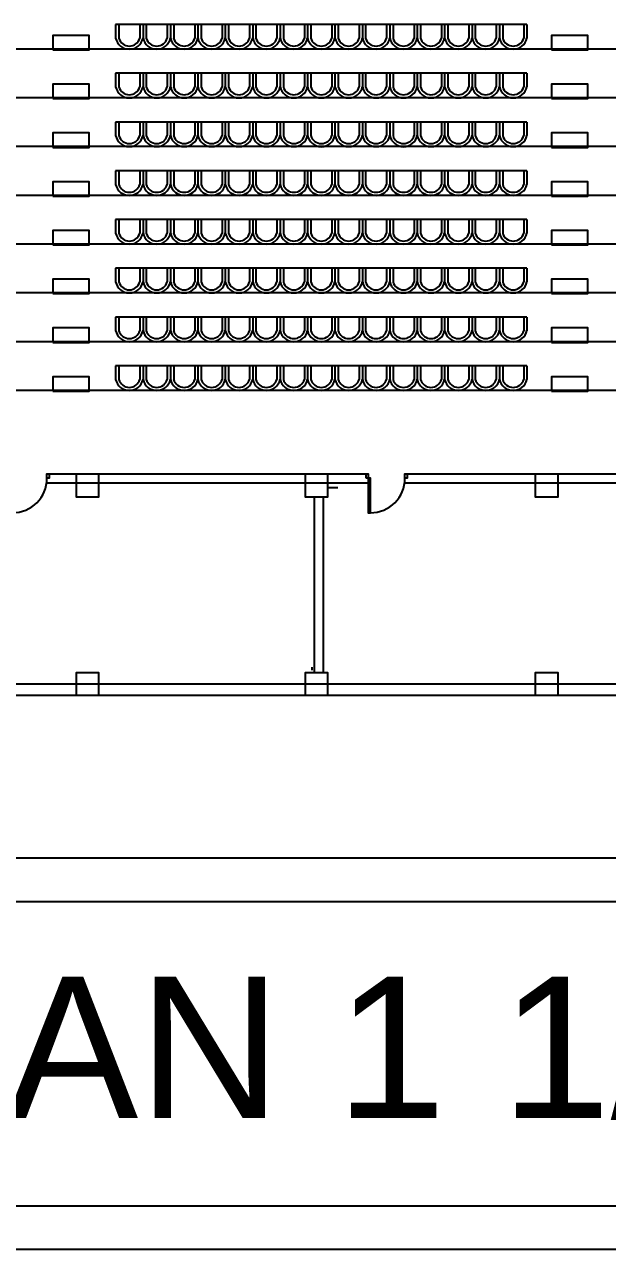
# Model space of a CAD drawing. Header units: millimetres. Extents: x -17017 to 2697, y 1903 to 18260.
# Drawn here: x -16952 to -16949.45, y 18218.04 to 18223.4 of the extents above; entities that cross this region are included whole.
import ezdxf

# ---------------------------------------------------------------- set-up
doc = ezdxf.new("R2010")
doc.units = ezdxf.units.MM
doc.linetypes.add('0', pattern=[0])
for name, color, linetype in [('1', 7, 'Continuous'), ('A-Door', 150, 'Continuous'), ('A-Glaz', 92, 'Continuous'), ('NT', 1, 'Continuous'), ('OP-MOB-MOVIL', 8, 'Continuous')]:
    doc.layers.add(name, color=color, linetype=linetype)
doc.styles.get("Standard").update_dxf_attribs({"font": 'arial.ttf'})

# ---------------------------------------------------------------- blocks, each defined once
blk = doc.blocks.new('A$C087A3AA9')
at = {"layer": 'A-Door'}
for points in [[(853, 95), (853, 853), (805, 853), (805, 95)], [(47, 95), (47, 0), (0, 0), (0, 95)], [(900, 95), (900, 0), (853, 0), (853, 95)]]:
    blk.add_lwpolyline(points, close=True, dxfattribs=at)
at = {"layer": 'A-Glaz'}
blk.add_line((829, 853), (829, 95), dxfattribs=at)
at = {"layer": 'NT'}
blk.add_arc((805, 95), 758, 90, 180, dxfattribs=at)

msp = doc.modelspace()

# ---------------------------------------------------------------- linework, layer by layer
msp.add_lwpolyline([(-16950.7405, 18220.5868), (-16950.7405, 18220.5741)])
at = {"layer": '1'}
for p, q in [((-16951.5997, 18223.4015), (-16951.5997, 18223.3418)), ((-16950.8797, 18223.4015), (-16951.5997, 18223.4015)), ((-16951.5997, 18223.4015), (-16951.5997, 18223.3418)), ((-16951.5857, 18223.4015), (-16951.5857, 18223.3418)), ((-16951.4937, 18223.4015), (-16951.4937, 18223.3418)), ((-16951.4797, 18223.4015), (-16951.4797, 18223.3418)), ((-16951.4657, 18223.4015), (-16951.4657, 18223.3418)), ((-16951.3737, 18223.4015), (-16951.3737, 18223.3418)), ((-16951.3597, 18223.4015), (-16951.3597, 18223.3418)), ((-16951.3597, 18223.4015), (-16951.3597, 18223.3418)), ((-16951.3457, 18223.4015), (-16951.3457, 18223.3418)), ((-16951.2537, 18223.4015), (-16951.2537, 18223.3418)), ((-16951.2397, 18223.4015), (-16951.2397, 18223.3418)), ((-16951.2397, 18223.4015), (-16951.2397, 18223.3418)), ((-16951.2257, 18223.4015), (-16951.2257, 18223.3418)), ((-16951.1337, 18223.4015), (-16951.1337, 18223.3418)), ((-16951.1197, 18223.4015), (-16951.1197, 18223.3418)), ((-16951.1197, 18223.4015), (-16951.1197, 18223.3418)), ((-16951.1057, 18223.4015), (-16951.1057, 18223.3418)), ((-16951.0137, 18223.4015), (-16951.0137, 18223.3418)), ((-16950.9997, 18223.4015), (-16950.9997, 18223.3418)), ((-16950.9997, 18223.4015), (-16950.9997, 18223.3418)), ((-16950.9857, 18223.4015), (-16950.9857, 18223.3418)), ((-16950.8937, 18223.4015), (-16950.8937, 18223.3418)), ((-16950.8797, 18223.4015), (-16950.8797, 18223.3418)), ((-16950.7597, 18223.4015), (-16950.8797, 18223.4015)), ((-16950.8797, 18223.4015), (-16950.8797, 18223.3418)), ((-16950.8657, 18223.4015), (-16950.8657, 18223.3418)), ((-16950.7737, 18223.4015), (-16950.7737, 18223.3418)), ((-16950.7597, 18223.4015), (-16950.7597, 18223.3418)), ((-16950.7597, 18223.4015), (-16950.7597, 18223.3418)), ((-16950.6397, 18223.4014), (-16950.7597, 18223.4014)), ((-16950.7457, 18223.4014), (-16950.7457, 18223.3418)), ((-16950.6537, 18223.4014), (-16950.6537, 18223.3418)), ((-16950.6397, 18223.4015), (-16950.6397, 18223.3418)), ((-16950.3997, 18223.4015), (-16950.6397, 18223.4015)), ((-16950.6397, 18223.4015), (-16950.6397, 18223.3418)), ((-16950.6257, 18223.4015), (-16950.6257, 18223.3418)), ((-16950.5337, 18223.4015), (-16950.5337, 18223.3418)), ((-16950.5197, 18223.4015), (-16950.5197, 18223.3418)), ((-16950.5197, 18223.4015), (-16950.5197, 18223.3418)), ((-16950.5057, 18223.4015), (-16950.5057, 18223.3418)), ((-16950.4137, 18223.4015), (-16950.4137, 18223.3418)), ((-16950.3997, 18223.4015), (-16950.3997, 18223.3418)), ((-16950.3997, 18223.4015), (-16950.3997, 18223.3418)), ((-16950.2797, 18223.4014), (-16950.3997, 18223.4014)), ((-16950.3857, 18223.4014), (-16950.3857, 18223.3418)), ((-16950.2937, 18223.4014), (-16950.2937, 18223.3418)), ((-16950.2797, 18223.4015), (-16950.2797, 18223.3418)), ((-16950.1597, 18223.4015), (-16950.2797, 18223.4015)), ((-16950.2797, 18223.4015), (-16950.2797, 18223.3418)), ((-16950.2657, 18223.4015), (-16950.2657, 18223.3418)), ((-16950.1737, 18223.4015), (-16950.1737, 18223.3418)), ((-16950.1597, 18223.4015), (-16950.1597, 18223.3418)), ((-16950.0397, 18223.4015), (-16950.1597, 18223.4015)), ((-16950.1597, 18223.4015), (-16950.1597, 18223.3418)), ((-16950.1457, 18223.4015), (-16950.1457, 18223.3418)), ((-16950.0537, 18223.4015), (-16950.0537, 18223.3418)), ((-16950.0397, 18223.4015), (-16950.0397, 18223.3419)), ((-16949.7997, 18223.4015), (-16950.0397, 18223.4015)), ((-16950.0397, 18223.4015), (-16950.0397, 18223.3418)), ((-16950.0257, 18223.4015), (-16950.0257, 18223.3419)), ((-16949.9337, 18223.4015), (-16949.9337, 18223.3419)), ((-16949.9197, 18223.4015), (-16949.9197, 18223.3419)), ((-16949.9197, 18223.4015), (-16949.9197, 18223.3419)), ((-16949.9057, 18223.4015), (-16949.9057, 18223.3419)), ((-16949.8137, 18223.4015), (-16949.8137, 18223.3419)), ((-16949.7997, 18223.4015), (-16949.7997, 18223.3418)), ((-16949.7997, 18223.4015), (-16949.7997, 18223.3419)), ((-16945.9179, 18223.2935), (-16954.545, 18223.2935)), ((-16951.5997, 18223.188), (-16951.5997, 18223.1283)), ((-16951.5997, 18223.188), (-16951.5997, 18223.1283)), ((-16950.8797, 18223.1879), (-16951.5997, 18223.1879)), ((-16951.5857, 18223.1879), (-16951.5857, 18223.1283)), ((-16951.4937, 18223.1879), (-16951.4937, 18223.1283)), ((-16951.4797, 18223.188), (-16951.4797, 18223.1283)), ((-16951.4657, 18223.1879), (-16951.4657, 18223.1283)), ((-16951.3737, 18223.1879), (-16951.3737, 18223.1283)), ((-16951.3597, 18223.188), (-16951.3597, 18223.1283)), ((-16951.3597, 18223.188), (-16951.3597, 18223.1283)), ((-16951.3457, 18223.1879), (-16951.3457, 18223.1283)), ((-16951.2537, 18223.1879), (-16951.2537, 18223.1283)), ((-16951.2397, 18223.188), (-16951.2397, 18223.1283)), ((-16951.2397, 18223.188), (-16951.2397, 18223.1283)), ((-16951.2257, 18223.1879), (-16951.2257, 18223.1283)), ((-16951.1337, 18223.1879), (-16951.1337, 18223.1283)), ((-16951.1197, 18223.188), (-16951.1197, 18223.1283)), ((-16951.1197, 18223.188), (-16951.1197, 18223.1283)), ((-16951.1057, 18223.1879), (-16951.1057, 18223.1283)), ((-16951.0137, 18223.1879), (-16951.0137, 18223.1283)), ((-16950.9997, 18223.188), (-16950.9997, 18223.1283)), ((-16950.9997, 18223.188), (-16950.9997, 18223.1283)), ((-16950.9857, 18223.1879), (-16950.9857, 18223.1283)), ((-16950.8937, 18223.1879), (-16950.8937, 18223.1283)), ((-16950.8797, 18223.188), (-16950.8797, 18223.1283)), ((-16950.8797, 18223.1879), (-16950.8797, 18223.1283)), ((-16950.7597, 18223.1879), (-16950.8797, 18223.1879)), ((-16950.8657, 18223.1879), (-16950.8657, 18223.1283)), ((-16950.7737, 18223.1879), (-16950.7737, 18223.1283)), ((-16950.7597, 18223.1879), (-16950.7597, 18223.1283)), ((-16950.6397, 18223.1879), (-16950.7597, 18223.1879)), ((-16950.7597, 18223.1879), (-16950.7597, 18223.1283)), ((-16950.7457, 18223.1879), (-16950.7457, 18223.1283)), ((-16950.6537, 18223.1879), (-16950.6537, 18223.1283)), ((-16950.6397, 18223.1879), (-16950.6397, 18223.1283)), ((-16950.3997, 18223.1879), (-16950.6397, 18223.1879)), ((-16950.6397, 18223.1879), (-16950.6397, 18223.1283)), ((-16950.6257, 18223.1879), (-16950.6257, 18223.1283)), ((-16950.5337, 18223.1879), (-16950.5337, 18223.1283)), ((-16950.5197, 18223.1879), (-16950.5197, 18223.1283)), ((-16950.5197, 18223.1879), (-16950.5197, 18223.1283)), ((-16950.5057, 18223.1879), (-16950.5057, 18223.1283)), ((-16950.4137, 18223.1879), (-16950.4137, 18223.1283)), ((-16950.3997, 18223.1879), (-16950.3997, 18223.1283)), ((-16950.2797, 18223.1879), (-16950.3997, 18223.1879)), ((-16950.3997, 18223.1879), (-16950.3997, 18223.1283)), ((-16950.3857, 18223.1879), (-16950.3857, 18223.1283)), ((-16950.2937, 18223.1879), (-16950.2937, 18223.1283)), ((-16950.2797, 18223.1879), (-16950.2797, 18223.1283)), ((-16950.1597, 18223.1879), (-16950.2797, 18223.1879)), ((-16950.2797, 18223.1879), (-16950.2797, 18223.1283)), ((-16950.2657, 18223.1879), (-16950.2657, 18223.1283)), ((-16950.1737, 18223.1879), (-16950.1737, 18223.1283)), ((-16950.1597, 18223.188), (-16950.1597, 18223.1283)), ((-16950.0397, 18223.1879), (-16950.1597, 18223.1879)), ((-16950.1597, 18223.1879), (-16950.1597, 18223.1283)), ((-16950.1457, 18223.1879), (-16950.1457, 18223.1283)), ((-16950.0537, 18223.1879), (-16950.0537, 18223.1283)), ((-16950.0397, 18223.188), (-16950.0397, 18223.1283)), ((-16949.7997, 18223.188), (-16950.0397, 18223.188)), ((-16950.0397, 18223.188), (-16950.0397, 18223.1283)), ((-16950.0257, 18223.188), (-16950.0257, 18223.1283)), ((-16949.9337, 18223.188), (-16949.9337, 18223.1283)), ((-16949.9197, 18223.188), (-16949.9197, 18223.1283)), ((-16949.9197, 18223.188), (-16949.9197, 18223.1283)), ((-16949.9057, 18223.188), (-16949.9057, 18223.1283)), ((-16949.8137, 18223.188), (-16949.8137, 18223.1283)), ((-16949.7997, 18223.188), (-16949.7997, 18223.1283)), ((-16949.7997, 18223.188), (-16949.7997, 18223.1283)), ((-16945.9179, 18223.08), (-16954.545, 18223.08)), ((-16951.5997, 18222.9744), (-16951.5997, 18222.9148)), ((-16950.8797, 18222.9744), (-16951.5997, 18222.9744)), ((-16951.5997, 18222.9744), (-16951.5997, 18222.9148)), ((-16951.5857, 18222.9744), (-16951.5857, 18222.9148)), ((-16951.4937, 18222.9744), (-16951.4937, 18222.9148)), ((-16951.4797, 18222.9744), (-16951.4797, 18222.9148)), ((-16951.4657, 18222.9744), (-16951.4657, 18222.9148)), ((-16951.3737, 18222.9744), (-16951.3737, 18222.9148)), ((-16951.3597, 18222.9744), (-16951.3597, 18222.9148)), ((-16951.3597, 18222.9744), (-16951.3597, 18222.9148)), ((-16951.3457, 18222.9744), (-16951.3457, 18222.9148)), ((-16951.2537, 18222.9744), (-16951.2537, 18222.9148)), ((-16951.2397, 18222.9744), (-16951.2397, 18222.9148)), ((-16951.2397, 18222.9744), (-16951.2397, 18222.9148)), ((-16951.2257, 18222.9744), (-16951.2257, 18222.9148)), ((-16951.1337, 18222.9744), (-16951.1337, 18222.9148)), ((-16951.1197, 18222.9744), (-16951.1197, 18222.9148)), ((-16951.1197, 18222.9744), (-16951.1197, 18222.9148)), ((-16951.1057, 18222.9744), (-16951.1057, 18222.9148)), ((-16951.0137, 18222.9744), (-16951.0137, 18222.9148)), ((-16950.9997, 18222.9744), (-16950.9997, 18222.9148)), ((-16950.9997, 18222.9744), (-16950.9997, 18222.9148)), ((-16950.9857, 18222.9744), (-16950.9857, 18222.9148)), ((-16950.8937, 18222.9744), (-16950.8937, 18222.9148)), ((-16950.8797, 18222.9744), (-16950.8797, 18222.9148)), ((-16950.7597, 18222.9744), (-16950.8797, 18222.9744)), ((-16950.8797, 18222.9744), (-16950.8797, 18222.9148)), ((-16950.8657, 18222.9744), (-16950.8657, 18222.9148)), ((-16950.7737, 18222.9744), (-16950.7737, 18222.9148)), ((-16950.7597, 18222.9744), (-16950.7597, 18222.9148)), ((-16950.6397, 18222.9744), (-16950.7597, 18222.9744)), ((-16950.7597, 18222.9744), (-16950.7597, 18222.9148)), ((-16950.7457, 18222.9744), (-16950.7457, 18222.9148)), ((-16950.6537, 18222.9744), (-16950.6537, 18222.9148)), ((-16950.6397, 18222.9744), (-16950.6397, 18222.9148)), ((-16950.3997, 18222.9744), (-16950.6397, 18222.9744)), ((-16950.6397, 18222.9744), (-16950.6397, 18222.9148)), ((-16950.6257, 18222.9744), (-16950.6257, 18222.9148)), ((-16950.5337, 18222.9744), (-16950.5337, 18222.9148)), ((-16950.5197, 18222.9744), (-16950.5197, 18222.9148)), ((-16950.5197, 18222.9744), (-16950.5197, 18222.9148)), ((-16950.5057, 18222.9744), (-16950.5057, 18222.9148)), ((-16950.4137, 18222.9744), (-16950.4137, 18222.9148)), ((-16950.3997, 18222.9744), (-16950.3997, 18222.9148)), ((-16950.2797, 18222.9744), (-16950.3997, 18222.9744)), ((-16950.3997, 18222.9744), (-16950.3997, 18222.9148)), ((-16950.3857, 18222.9744), (-16950.3857, 18222.9148)), ((-16950.2937, 18222.9744), (-16950.2937, 18222.9148)), ((-16950.2797, 18222.9744), (-16950.2797, 18222.9148)), ((-16950.1597, 18222.9744), (-16950.2797, 18222.9744)), ((-16950.2797, 18222.9744), (-16950.2797, 18222.9148)), ((-16950.2657, 18222.9744), (-16950.2657, 18222.9148)), ((-16950.1737, 18222.9744), (-16950.1737, 18222.9148)), ((-16950.1597, 18222.9744), (-16950.1597, 18222.9148)), ((-16950.0397, 18222.9744), (-16950.1597, 18222.9744)), ((-16950.1597, 18222.9744), (-16950.1597, 18222.9148)), ((-16950.1457, 18222.9744), (-16950.1457, 18222.9148)), ((-16950.0537, 18222.9744), (-16950.0537, 18222.9148)), ((-16950.0397, 18222.9744), (-16950.0397, 18222.9148)), ((-16949.7997, 18222.9744), (-16950.0397, 18222.9744)), ((-16950.0397, 18222.9744), (-16950.0397, 18222.9148)), ((-16950.0257, 18222.9744), (-16950.0257, 18222.9148)), ((-16949.9337, 18222.9744), (-16949.9337, 18222.9148)), ((-16949.9197, 18222.9744), (-16949.9197, 18222.9148)), ((-16949.9197, 18222.9744), (-16949.9197, 18222.9148)), ((-16949.9057, 18222.9744), (-16949.9057, 18222.9148)), ((-16949.8137, 18222.9744), (-16949.8137, 18222.9148)), ((-16949.7997, 18222.9744), (-16949.7997, 18222.9148)), ((-16949.7997, 18222.9744), (-16949.7997, 18222.9148)), ((-16945.9179, 18222.8665), (-16954.545, 18222.8665)), ((-16951.5997, 18222.7609), (-16951.5997, 18222.7013)), ((-16950.8797, 18222.7609), (-16951.5997, 18222.7609)), ((-16951.5997, 18222.7609), (-16951.5997, 18222.7013)), ((-16951.5857, 18222.7609), (-16951.5857, 18222.7013)), ((-16951.4937, 18222.7609), (-16951.4937, 18222.7013)), ((-16951.4797, 18222.7609), (-16951.4797, 18222.7013)), ((-16951.4657, 18222.7609), (-16951.4657, 18222.7013)), ((-16951.3737, 18222.7609), (-16951.3737, 18222.7013)), ((-16951.3597, 18222.7609), (-16951.3597, 18222.7013)), ((-16951.3597, 18222.7609), (-16951.3597, 18222.7013)), ((-16951.3457, 18222.7609), (-16951.3457, 18222.7013)), ((-16951.2537, 18222.7609), (-16951.2537, 18222.7013)), ((-16951.2397, 18222.7609), (-16951.2397, 18222.7013)), ((-16951.2397, 18222.7609), (-16951.2397, 18222.7013)), ((-16951.2257, 18222.7609), (-16951.2257, 18222.7013)), ((-16951.1337, 18222.7609), (-16951.1337, 18222.7013)), ((-16951.1197, 18222.7609), (-16951.1197, 18222.7013)), ((-16951.1197, 18222.7609), (-16951.1197, 18222.7013)), ((-16951.1057, 18222.7609), (-16951.1057, 18222.7013)), ((-16951.0137, 18222.7609), (-16951.0137, 18222.7013)), ((-16950.9997, 18222.7609), (-16950.9997, 18222.7013)), ((-16950.9997, 18222.7609), (-16950.9997, 18222.7013)), ((-16950.9857, 18222.7609), (-16950.9857, 18222.7013)), ((-16950.8937, 18222.7609), (-16950.8937, 18222.7013)), ((-16950.8797, 18222.7609), (-16950.8797, 18222.7012)), ((-16950.7597, 18222.7609), (-16950.8797, 18222.7609)), ((-16950.8797, 18222.7609), (-16950.8797, 18222.7013)), ((-16950.8657, 18222.7609), (-16950.8657, 18222.7012)), ((-16950.7737, 18222.7609), (-16950.7737, 18222.7012)), ((-16950.7597, 18222.7609), (-16950.7597, 18222.7012)), ((-16950.6397, 18222.7609), (-16950.7597, 18222.7609)), ((-16950.7597, 18222.7609), (-16950.7597, 18222.7012)), ((-16950.7457, 18222.7609), (-16950.7457, 18222.7012)), ((-16950.6537, 18222.7609), (-16950.6537, 18222.7012)), ((-16950.6397, 18222.7609), (-16950.6397, 18222.7012)), ((-16950.3997, 18222.7609), (-16950.6397, 18222.7609)), ((-16950.6397, 18222.7609), (-16950.6397, 18222.7012)), ((-16950.6257, 18222.7609), (-16950.6257, 18222.7012)), ((-16950.5337, 18222.7609), (-16950.5337, 18222.7012)), ((-16950.5197, 18222.7609), (-16950.5197, 18222.7012)), ((-16950.5197, 18222.7609), (-16950.5197, 18222.7012)), ((-16950.5057, 18222.7609), (-16950.5057, 18222.7012)), ((-16950.4137, 18222.7609), (-16950.4137, 18222.7012)), ((-16950.3997, 18222.7609), (-16950.3997, 18222.7012)), ((-16950.2797, 18222.7609), (-16950.3997, 18222.7609)), ((-16950.3997, 18222.7609), (-16950.3997, 18222.7012)), ((-16950.3857, 18222.7609), (-16950.3857, 18222.7012)), ((-16950.2937, 18222.7609), (-16950.2937, 18222.7012)), ((-16950.2797, 18222.7609), (-16950.2797, 18222.7012)), ((-16950.1597, 18222.7609), (-16950.2797, 18222.7609)), ((-16950.2797, 18222.7609), (-16950.2797, 18222.7012)), ((-16950.2657, 18222.7609), (-16950.2657, 18222.7012)), ((-16950.1737, 18222.7609), (-16950.1737, 18222.7012)), ((-16950.1597, 18222.7609), (-16950.1597, 18222.7013)), ((-16950.0397, 18222.7609), (-16950.1597, 18222.7609)), ((-16950.1597, 18222.7609), (-16950.1597, 18222.7012)), ((-16950.1457, 18222.7609), (-16950.1457, 18222.7013)), ((-16950.0537, 18222.7609), (-16950.0537, 18222.7013)), ((-16950.0397, 18222.7609), (-16950.0397, 18222.7013)), ((-16949.7997, 18222.7609), (-16950.0397, 18222.7609)), ((-16950.0397, 18222.7609), (-16950.0397, 18222.7013)), ((-16950.0257, 18222.7609), (-16950.0257, 18222.7013)), ((-16949.9337, 18222.7609), (-16949.9337, 18222.7013)), ((-16949.9197, 18222.7609), (-16949.9197, 18222.7013)), ((-16949.9197, 18222.7609), (-16949.9197, 18222.7013)), ((-16949.9057, 18222.7609), (-16949.9057, 18222.7013)), ((-16949.8137, 18222.7609), (-16949.8137, 18222.7013)), ((-16949.7997, 18222.7609), (-16949.7997, 18222.7013)), ((-16949.7997, 18222.7609), (-16949.7997, 18222.7013)), ((-16945.9179, 18222.6529), (-16954.545, 18222.6529)), ((-16951.5997, 18222.5474), (-16951.5997, 18222.4877)), ((-16950.8797, 18222.5474), (-16951.5997, 18222.5474)), ((-16951.5997, 18222.5474), (-16951.5997, 18222.4877)), ((-16951.5857, 18222.5474), (-16951.5857, 18222.4877)), ((-16951.4937, 18222.5474), (-16951.4937, 18222.4877)), ((-16951.4797, 18222.5474), (-16951.4797, 18222.4877)), ((-16951.4657, 18222.5474), (-16951.4657, 18222.4877)), ((-16951.3737, 18222.5474), (-16951.3737, 18222.4877)), ((-16951.3597, 18222.5474), (-16951.3597, 18222.4877)), ((-16951.3597, 18222.5474), (-16951.3597, 18222.4877)), ((-16951.3457, 18222.5474), (-16951.3457, 18222.4877)), ((-16951.2537, 18222.5474), (-16951.2537, 18222.4877)), ((-16951.2397, 18222.5474), (-16951.2397, 18222.4877)), ((-16951.2397, 18222.5474), (-16951.2397, 18222.4877)), ((-16951.2257, 18222.5474), (-16951.2257, 18222.4877)), ((-16951.1337, 18222.5474), (-16951.1337, 18222.4877)), ((-16951.1197, 18222.5474), (-16951.1197, 18222.4877)), ((-16951.1197, 18222.5474), (-16951.1197, 18222.4877)), ((-16951.1057, 18222.5474), (-16951.1057, 18222.4877)), ((-16951.0137, 18222.5474), (-16951.0137, 18222.4877)), ((-16950.9997, 18222.5474), (-16950.9997, 18222.4877)), ((-16950.9997, 18222.5474), (-16950.9997, 18222.4877)), ((-16950.9857, 18222.5474), (-16950.9857, 18222.4877)), ((-16950.8937, 18222.5474), (-16950.8937, 18222.4877)), ((-16950.8797, 18222.5474), (-16950.8797, 18222.4877)), ((-16950.8797, 18222.5474), (-16950.8797, 18222.4877)), ((-16950.7597, 18222.5473), (-16950.8797, 18222.5473)), ((-16950.8657, 18222.5473), (-16950.8657, 18222.4877)), ((-16950.7737, 18222.5473), (-16950.7737, 18222.4877)), ((-16950.7597, 18222.5474), (-16950.7597, 18222.4877)), ((-16950.7597, 18222.5473), (-16950.7597, 18222.4877)), ((-16950.6397, 18222.5473), (-16950.7597, 18222.5473)), ((-16950.7457, 18222.5473), (-16950.7457, 18222.4877)), ((-16950.6537, 18222.5473), (-16950.6537, 18222.4877)), ((-16950.6397, 18222.5474), (-16950.6397, 18222.4877)), ((-16950.3997, 18222.5473), (-16950.6397, 18222.5473)), ((-16950.6397, 18222.5473), (-16950.6397, 18222.4877)), ((-16950.6257, 18222.5473), (-16950.6257, 18222.4877)), ((-16950.5337, 18222.5473), (-16950.5337, 18222.4877)), ((-16950.5197, 18222.5474), (-16950.5197, 18222.4877)), ((-16950.5197, 18222.5474), (-16950.5197, 18222.4877)), ((-16950.5057, 18222.5473), (-16950.5057, 18222.4877)), ((-16950.4137, 18222.5473), (-16950.4137, 18222.4877)), ((-16950.3997, 18222.5474), (-16950.3997, 18222.4877)), ((-16950.3997, 18222.5473), (-16950.3997, 18222.4877)), ((-16950.2797, 18222.5473), (-16950.3997, 18222.5473)), ((-16950.3857, 18222.5473), (-16950.3857, 18222.4877)), ((-16950.2937, 18222.5473), (-16950.2937, 18222.4877)), ((-16950.2797, 18222.5474), (-16950.2797, 18222.4877)), ((-16950.1597, 18222.5473), (-16950.2797, 18222.5473)), ((-16950.2797, 18222.5473), (-16950.2797, 18222.4877)), ((-16950.2657, 18222.5473), (-16950.2657, 18222.4877)), ((-16950.1737, 18222.5473), (-16950.1737, 18222.4877)), ((-16950.1597, 18222.5474), (-16950.1597, 18222.4877)), ((-16950.0397, 18222.5474), (-16950.1597, 18222.5474)), ((-16950.1597, 18222.5474), (-16950.1597, 18222.4877)), ((-16950.1457, 18222.5474), (-16950.1457, 18222.4877)), ((-16950.0537, 18222.5474), (-16950.0537, 18222.4877)), ((-16950.0397, 18222.5474), (-16950.0397, 18222.4877)), ((-16949.7997, 18222.5474), (-16950.0397, 18222.5474)), ((-16950.0397, 18222.5474), (-16950.0397, 18222.4877)), ((-16950.0257, 18222.5474), (-16950.0257, 18222.4877)), ((-16949.9337, 18222.5474), (-16949.9337, 18222.4877)), ((-16949.9197, 18222.5474), (-16949.9197, 18222.4877)), ((-16949.9197, 18222.5474), (-16949.9197, 18222.4877)), ((-16949.9057, 18222.5474), (-16949.9057, 18222.4877)), ((-16949.8137, 18222.5474), (-16949.8137, 18222.4877)), ((-16949.7997, 18222.5474), (-16949.7997, 18222.4877)), ((-16949.7997, 18222.5474), (-16949.7997, 18222.4877)), ((-16945.9179, 18222.4394), (-16954.545, 18222.4394)), ((-16951.5997, 18222.3338), (-16951.5997, 18222.2742)), ((-16950.8797, 18222.3338), (-16951.5997, 18222.3338)), ((-16951.5997, 18222.3338), (-16951.5997, 18222.2742)), ((-16951.5857, 18222.3338), (-16951.5857, 18222.2742)), ((-16951.4937, 18222.3338), (-16951.4937, 18222.2742)), ((-16951.4797, 18222.3338), (-16951.4797, 18222.2742)), ((-16951.4657, 18222.3338), (-16951.4657, 18222.2742)), ((-16951.3737, 18222.3338), (-16951.3737, 18222.2742)), ((-16951.3597, 18222.3338), (-16951.3597, 18222.2742)), ((-16951.3597, 18222.3338), (-16951.3597, 18222.2742)), ((-16951.3457, 18222.3338), (-16951.3457, 18222.2742)), ((-16951.2537, 18222.3338), (-16951.2537, 18222.2742)), ((-16951.2397, 18222.3338), (-16951.2397, 18222.2742)), ((-16951.2397, 18222.3338), (-16951.2397, 18222.2742)), ((-16951.2257, 18222.3338), (-16951.2257, 18222.2742)), ((-16951.1337, 18222.3338), (-16951.1337, 18222.2742)), ((-16951.1197, 18222.3338), (-16951.1197, 18222.2742)), ((-16951.1197, 18222.3338), (-16951.1197, 18222.2742)), ((-16951.1057, 18222.3338), (-16951.1057, 18222.2742)), ((-16951.0137, 18222.3338), (-16951.0137, 18222.2742)), ((-16950.9997, 18222.3338), (-16950.9997, 18222.2742)), ((-16950.9997, 18222.3338), (-16950.9997, 18222.2742)), ((-16950.9857, 18222.3338), (-16950.9857, 18222.2742)), ((-16950.8937, 18222.3338), (-16950.8937, 18222.2742)), ((-16950.8797, 18222.3338), (-16950.8797, 18222.2742)), ((-16950.7597, 18222.3338), (-16950.8797, 18222.3338)), ((-16950.8797, 18222.3338), (-16950.8797, 18222.2742)), ((-16950.8657, 18222.3338), (-16950.8657, 18222.2742)), ((-16950.7737, 18222.3338), (-16950.7737, 18222.2742)), ((-16950.7597, 18222.3338), (-16950.7597, 18222.2742)), ((-16950.6397, 18222.3338), (-16950.7597, 18222.3338)), ((-16950.7597, 18222.3338), (-16950.7597, 18222.2742)), ((-16950.7457, 18222.3338), (-16950.7457, 18222.2742)), ((-16950.6537, 18222.3338), (-16950.6537, 18222.2742)), ((-16950.6397, 18222.3338), (-16950.6397, 18222.2742)), ((-16950.3997, 18222.3338), (-16950.6397, 18222.3338)), ((-16950.6397, 18222.3338), (-16950.6397, 18222.2742)), ((-16950.6257, 18222.3338), (-16950.6257, 18222.2742)), ((-16950.5337, 18222.3338), (-16950.5337, 18222.2742)), ((-16950.5197, 18222.3338), (-16950.5197, 18222.2742)), ((-16950.5197, 18222.3338), (-16950.5197, 18222.2742)), ((-16950.5057, 18222.3338), (-16950.5057, 18222.2742)), ((-16950.4137, 18222.3338), (-16950.4137, 18222.2742)), ((-16950.3997, 18222.3338), (-16950.3997, 18222.2742)), ((-16950.2797, 18222.3338), (-16950.3997, 18222.3338)), ((-16950.3997, 18222.3338), (-16950.3997, 18222.2742)), ((-16950.3857, 18222.3338), (-16950.3857, 18222.2742)), ((-16950.2937, 18222.3338), (-16950.2937, 18222.2742)), ((-16950.2797, 18222.3338), (-16950.2797, 18222.2742)), ((-16950.1597, 18222.3338), (-16950.2797, 18222.3338)), ((-16950.2797, 18222.3338), (-16950.2797, 18222.2742)), ((-16950.2657, 18222.3338), (-16950.2657, 18222.2742)), ((-16950.1737, 18222.3338), (-16950.1737, 18222.2742)), ((-16950.1597, 18222.3338), (-16950.1597, 18222.2742)), ((-16950.0397, 18222.3338), (-16950.1597, 18222.3338)), ((-16950.1597, 18222.3338), (-16950.1597, 18222.2742)), ((-16950.1457, 18222.3338), (-16950.1457, 18222.2742)), ((-16950.0537, 18222.3338), (-16950.0537, 18222.2742)), ((-16950.0397, 18222.3339), (-16950.0397, 18222.2742)), ((-16949.7997, 18222.3338), (-16950.0397, 18222.3338)), ((-16950.0397, 18222.3338), (-16950.0397, 18222.2742)), ((-16950.0257, 18222.3338), (-16950.0257, 18222.2742)), ((-16949.9337, 18222.3338), (-16949.9337, 18222.2742)), ((-16949.9197, 18222.3339), (-16949.9197, 18222.2742)), ((-16949.9197, 18222.3339), (-16949.9197, 18222.2742)), ((-16949.9057, 18222.3338), (-16949.9057, 18222.2742)), ((-16949.8137, 18222.3338), (-16949.8137, 18222.2742)), ((-16949.7997, 18222.3339), (-16949.7997, 18222.2742)), ((-16949.7997, 18222.3338), (-16949.7997, 18222.2742)), ((-16945.9179, 18222.2259), (-16954.545, 18222.2259)), ((-16951.5997, 18222.1203), (-16951.5997, 18222.0607)), ((-16950.8797, 18222.1203), (-16951.5997, 18222.1203)), ((-16951.5997, 18222.1203), (-16951.5997, 18222.0607)), ((-16951.5857, 18222.1203), (-16951.5857, 18222.0607)), ((-16951.4937, 18222.1203), (-16951.4937, 18222.0607)), ((-16951.4797, 18222.1203), (-16951.4797, 18222.0607)), ((-16951.4657, 18222.1203), (-16951.4657, 18222.0607)), ((-16951.3737, 18222.1203), (-16951.3737, 18222.0607)), ((-16951.3597, 18222.1203), (-16951.3597, 18222.0607)), ((-16951.3597, 18222.1203), (-16951.3597, 18222.0607)), ((-16951.3457, 18222.1203), (-16951.3457, 18222.0607)), ((-16951.2537, 18222.1203), (-16951.2537, 18222.0607)), ((-16951.2397, 18222.1203), (-16951.2397, 18222.0607)), ((-16951.2397, 18222.1203), (-16951.2397, 18222.0607)), ((-16951.2257, 18222.1203), (-16951.2257, 18222.0607)), ((-16951.1337, 18222.1203), (-16951.1337, 18222.0607)), ((-16951.1197, 18222.1203), (-16951.1197, 18222.0607)), ((-16951.1197, 18222.1203), (-16951.1197, 18222.0607)), ((-16951.1057, 18222.1203), (-16951.1057, 18222.0607)), ((-16951.0137, 18222.1203), (-16951.0137, 18222.0607)), ((-16950.9997, 18222.1203), (-16950.9997, 18222.0607)), ((-16950.9997, 18222.1203), (-16950.9997, 18222.0607)), ((-16950.9857, 18222.1203), (-16950.9857, 18222.0607)), ((-16950.8937, 18222.1203), (-16950.8937, 18222.0607)), ((-16950.8797, 18222.1203), (-16950.8797, 18222.0607)), ((-16950.7597, 18222.1203), (-16950.8797, 18222.1203)), ((-16950.8797, 18222.1203), (-16950.8797, 18222.0607)), ((-16950.8657, 18222.1203), (-16950.8657, 18222.0607)), ((-16950.7737, 18222.1203), (-16950.7737, 18222.0607)), ((-16950.7597, 18222.1203), (-16950.7597, 18222.0606)), ((-16950.6397, 18222.1203), (-16950.7597, 18222.1203)), ((-16950.7597, 18222.1203), (-16950.7597, 18222.0607)), ((-16950.7457, 18222.1203), (-16950.7457, 18222.0606)), ((-16950.6537, 18222.1203), (-16950.6537, 18222.0606)), ((-16950.6397, 18222.1203), (-16950.6397, 18222.0607)), ((-16950.3997, 18222.1203), (-16950.6397, 18222.1203)), ((-16950.6397, 18222.1203), (-16950.6397, 18222.0606)), ((-16950.6257, 18222.1203), (-16950.6257, 18222.0607)), ((-16950.5337, 18222.1203), (-16950.5337, 18222.0607)), ((-16950.5197, 18222.1203), (-16950.5197, 18222.0607)), ((-16950.5197, 18222.1203), (-16950.5197, 18222.0607)), ((-16950.5057, 18222.1203), (-16950.5057, 18222.0607)), ((-16950.4137, 18222.1203), (-16950.4137, 18222.0607)), ((-16950.3997, 18222.1203), (-16950.3997, 18222.0606)), ((-16950.2797, 18222.1203), (-16950.3997, 18222.1203)), ((-16950.3997, 18222.1203), (-16950.3997, 18222.0607)), ((-16950.3857, 18222.1203), (-16950.3857, 18222.0606)), ((-16950.2937, 18222.1203), (-16950.2937, 18222.0606)), ((-16950.2797, 18222.1203), (-16950.2797, 18222.0607)), ((-16950.1597, 18222.1203), (-16950.2797, 18222.1203)), ((-16950.2797, 18222.1203), (-16950.2797, 18222.0606)), ((-16950.2657, 18222.1203), (-16950.2657, 18222.0607)), ((-16950.1737, 18222.1203), (-16950.1737, 18222.0607)), ((-16950.1597, 18222.1203), (-16950.1597, 18222.0607)), ((-16950.0397, 18222.1203), (-16950.1597, 18222.1203)), ((-16950.1597, 18222.1203), (-16950.1597, 18222.0607)), ((-16950.1457, 18222.1203), (-16950.1457, 18222.0607)), ((-16950.0537, 18222.1203), (-16950.0537, 18222.0607)), ((-16950.0397, 18222.1203), (-16950.0397, 18222.0607)), ((-16949.7997, 18222.1203), (-16950.0397, 18222.1203)), ((-16950.0397, 18222.1203), (-16950.0397, 18222.0607)), ((-16950.0257, 18222.1203), (-16950.0257, 18222.0607)), ((-16949.9337, 18222.1203), (-16949.9337, 18222.0607)), ((-16949.9197, 18222.1203), (-16949.9197, 18222.0607)), ((-16949.9197, 18222.1203), (-16949.9197, 18222.0607)), ((-16949.9057, 18222.1203), (-16949.9057, 18222.0607)), ((-16949.8137, 18222.1203), (-16949.8137, 18222.0607)), ((-16949.7997, 18222.1203), (-16949.7997, 18222.0607)), ((-16949.7997, 18222.1203), (-16949.7997, 18222.0607)), ((-16945.9179, 18222.0123), (-16954.545, 18222.0123)), ((-16951.5997, 18221.9068), (-16951.5997, 18221.8471)), ((-16950.8797, 18221.9068), (-16951.5997, 18221.9068)), ((-16951.5997, 18221.9068), (-16951.5997, 18221.8471)), ((-16951.5857, 18221.9068), (-16951.5857, 18221.8471)), ((-16951.4937, 18221.9068), (-16951.4937, 18221.8471)), ((-16951.4797, 18221.9068), (-16951.4797, 18221.8471)), ((-16951.4657, 18221.9068), (-16951.4657, 18221.8471)), ((-16951.3737, 18221.9068), (-16951.3737, 18221.8471)), ((-16951.3597, 18221.9068), (-16951.3597, 18221.8471)), ((-16951.3597, 18221.9068), (-16951.3597, 18221.8471)), ((-16951.3457, 18221.9068), (-16951.3457, 18221.8471)), ((-16951.2537, 18221.9068), (-16951.2537, 18221.8471)), ((-16951.2397, 18221.9068), (-16951.2397, 18221.8471)), ((-16951.2397, 18221.9068), (-16951.2397, 18221.8471)), ((-16951.2257, 18221.9068), (-16951.2257, 18221.8471)), ((-16951.1337, 18221.9068), (-16951.1337, 18221.8471)), ((-16951.1197, 18221.9068), (-16951.1197, 18221.8471)), ((-16951.1197, 18221.9068), (-16951.1197, 18221.8471)), ((-16951.1057, 18221.9068), (-16951.1057, 18221.8471)), ((-16951.0137, 18221.9068), (-16951.0137, 18221.8471)), ((-16950.9997, 18221.9068), (-16950.9997, 18221.8471)), ((-16950.9997, 18221.9068), (-16950.9997, 18221.8471)), ((-16950.9857, 18221.9068), (-16950.9857, 18221.8471)), ((-16950.8937, 18221.9068), (-16950.8937, 18221.8471)), ((-16950.8797, 18221.9068), (-16950.8797, 18221.8471)), ((-16950.7597, 18221.9068), (-16950.8797, 18221.9068)), ((-16950.8797, 18221.9068), (-16950.8797, 18221.8471)), ((-16950.8657, 18221.9068), (-16950.8657, 18221.8471)), ((-16950.7737, 18221.9068), (-16950.7737, 18221.8471)), ((-16950.7597, 18221.9068), (-16950.7597, 18221.8471)), ((-16950.7597, 18221.9068), (-16950.7597, 18221.8471)), ((-16950.6397, 18221.9067), (-16950.7597, 18221.9067)), ((-16950.7457, 18221.9067), (-16950.7457, 18221.8471)), ((-16950.6537, 18221.9067), (-16950.6537, 18221.8471)), ((-16950.6397, 18221.9068), (-16950.6397, 18221.8471)), ((-16950.3997, 18221.9068), (-16950.6397, 18221.9068)), ((-16950.6397, 18221.9068), (-16950.6397, 18221.8471)), ((-16950.6257, 18221.9068), (-16950.6257, 18221.8471)), ((-16950.5337, 18221.9068), (-16950.5337, 18221.8471)), ((-16950.5197, 18221.9068), (-16950.5197, 18221.8471)), ((-16950.5197, 18221.9068), (-16950.5197, 18221.8471)), ((-16950.5057, 18221.9068), (-16950.5057, 18221.8471)), ((-16950.4137, 18221.9068), (-16950.4137, 18221.8471)), ((-16950.3997, 18221.9068), (-16950.3997, 18221.8471)), ((-16950.3997, 18221.9068), (-16950.3997, 18221.8471)), ((-16950.2797, 18221.9067), (-16950.3997, 18221.9067)), ((-16950.3857, 18221.9067), (-16950.3857, 18221.8471)), ((-16950.2937, 18221.9067), (-16950.2937, 18221.8471)), ((-16950.2797, 18221.9068), (-16950.2797, 18221.8471)), ((-16950.1597, 18221.9068), (-16950.2797, 18221.9068)), ((-16950.2797, 18221.9068), (-16950.2797, 18221.8471)), ((-16950.2657, 18221.9068), (-16950.2657, 18221.8471)), ((-16950.1737, 18221.9068), (-16950.1737, 18221.8471)), ((-16950.1597, 18221.9068), (-16950.1597, 18221.8471)), ((-16950.0397, 18221.9068), (-16950.1597, 18221.9068)), ((-16950.1597, 18221.9068), (-16950.1597, 18221.8471)), ((-16950.1457, 18221.9068), (-16950.1457, 18221.8471)), ((-16950.0537, 18221.9068), (-16950.0537, 18221.8471)), ((-16950.0397, 18221.9068), (-16950.0397, 18221.8472)), ((-16949.7997, 18221.9068), (-16950.0397, 18221.9068)), ((-16950.0397, 18221.9068), (-16950.0397, 18221.8471)), ((-16950.0257, 18221.9068), (-16950.0257, 18221.8472)), ((-16949.9337, 18221.9068), (-16949.9337, 18221.8472)), ((-16949.9197, 18221.9068), (-16949.9197, 18221.8472)), ((-16949.9197, 18221.9068), (-16949.9197, 18221.8472)), ((-16949.9057, 18221.9068), (-16949.9057, 18221.8472)), ((-16949.8137, 18221.9068), (-16949.8137, 18221.8472)), ((-16949.7997, 18221.9068), (-16949.7997, 18221.8471)), ((-16949.7997, 18221.9068), (-16949.7997, 18221.8472)), ((-16945.9179, 18221.7988), (-16954.545, 18221.7988)), ((-16951.9004, 18221.4336), (-16950.4944, 18221.4336)), ((-16950.3334, 18221.4336), (-16949.0661, 18221.4336)), ((-16951.9019, 18221.3936), (-16950.4849, 18221.3936)), ((-16950.6672, 18221.3736), (-16950.6272, 18221.3736)), ((-16950.3348, 18221.3936), (-16949.0566, 18221.3936)), ((-16950.7295, 18220.5623), (-16950.7295, 18221.3336)), ((-16950.6895, 18220.5623), (-16950.6895, 18221.3336)), ((-16955.7076, 18220.5141), (-16945.5179, 18220.5141)), ((-16945.4779, 18220.4623), (-16955.7476, 18220.4623))]:
    msp.add_line(p, q, dxfattribs=at)
for points in [[(-16951.8745, 18223.2905), (-16951.7151, 18223.2905), (-16951.7151, 18223.3536), (-16951.8745, 18223.3536)], [(-16949.6918, 18223.2905), (-16949.5325, 18223.2905), (-16949.5325, 18223.3536), (-16949.6918, 18223.3536)], [(-16951.8745, 18223.077), (-16951.7151, 18223.077), (-16951.7151, 18223.14), (-16951.8745, 18223.14)], [(-16949.6918, 18223.077), (-16949.5325, 18223.077), (-16949.5325, 18223.14), (-16949.6918, 18223.14)], [(-16951.8745, 18222.8635), (-16951.7151, 18222.8635), (-16951.7151, 18222.9265), (-16951.8745, 18222.9265)], [(-16949.6918, 18222.8635), (-16949.5325, 18222.8635), (-16949.5325, 18222.9265), (-16949.6918, 18222.9265)], [(-16951.8745, 18222.65), (-16951.7151, 18222.65), (-16951.7151, 18222.713), (-16951.8745, 18222.713)], [(-16949.6918, 18222.65), (-16949.5325, 18222.65), (-16949.5325, 18222.713), (-16949.6918, 18222.713)], [(-16951.8745, 18222.4364), (-16951.7151, 18222.4364), (-16951.7151, 18222.4994), (-16951.8745, 18222.4994)], [(-16949.6918, 18222.4364), (-16949.5325, 18222.4364), (-16949.5325, 18222.4994), (-16949.6918, 18222.4994)], [(-16951.8745, 18222.2229), (-16951.7151, 18222.2229), (-16951.7151, 18222.2859), (-16951.8745, 18222.2859)], [(-16949.6918, 18222.2229), (-16949.5325, 18222.2229), (-16949.5325, 18222.2859), (-16949.6918, 18222.2859)], [(-16951.8745, 18222.0094), (-16951.7151, 18222.0094), (-16951.7151, 18222.0724), (-16951.8745, 18222.0724)], [(-16949.6918, 18222.0094), (-16949.5325, 18222.0094), (-16949.5325, 18222.0724), (-16949.6918, 18222.0724)], [(-16951.8745, 18221.7958), (-16951.7151, 18221.7958), (-16951.7151, 18221.8589), (-16951.8745, 18221.8589)], [(-16949.6918, 18221.7958), (-16949.5325, 18221.7958), (-16949.5325, 18221.8589), (-16949.6918, 18221.8589)]]:
    msp.add_lwpolyline(points, close=True, dxfattribs=at)
for points in [[(-16951.7731, 18221.4336), (-16951.7731, 18221.3336), (-16951.6731, 18221.3336), (-16951.6731, 18221.4336)], [(-16950.7709, 18221.4336), (-16950.7709, 18221.3336), (-16950.6709, 18221.3336), (-16950.6709, 18221.4336)], [(-16949.7633, 18221.4336), (-16949.7633, 18221.3336), (-16949.6633, 18221.3336), (-16949.6633, 18221.4336)], [(-16951.6731, 18220.4623), (-16951.6731, 18220.5623), (-16951.7731, 18220.5623), (-16951.7731, 18220.4623)], [(-16950.6709, 18220.4623), (-16950.6709, 18220.5623), (-16950.7709, 18220.5623), (-16950.7709, 18220.4623)], [(-16949.6633, 18220.4623), (-16949.6633, 18220.5623), (-16949.7633, 18220.5623), (-16949.7633, 18220.4623)]]:
    msp.add_lwpolyline(points, dxfattribs=at)
for centre, radius, start, end in [((-16951.5397, 18223.3549), 0.0614, 192.3013, 347.6987), ((-16951.5397, 18223.3551), 0.0479, 196.121, 343.879), ((-16951.4197, 18223.3549), 0.0614, 192.3013, 347.6987), ((-16951.4197, 18223.3551), 0.0479, 196.121, 343.879), ((-16951.2997, 18223.3549), 0.0614, 192.3013, 347.6987), ((-16951.2997, 18223.3551), 0.0479, 196.121, 343.879), ((-16951.1797, 18223.3549), 0.0614, 192.3013, 347.6987), ((-16951.1797, 18223.3551), 0.0479, 196.121, 343.879), ((-16951.0597, 18223.3549), 0.0614, 192.3013, 347.6987), ((-16951.0597, 18223.3551), 0.0479, 196.121, 343.879), ((-16950.9397, 18223.3549), 0.0614, 192.3013, 347.6987), ((-16950.9397, 18223.3551), 0.0479, 196.121, 343.879), ((-16950.8197, 18223.3549), 0.0614, 192.3013, 347.6987), ((-16950.8197, 18223.3551), 0.0479, 196.121, 343.879), ((-16950.6997, 18223.3549), 0.0614, 192.3013, 347.6987), ((-16950.6997, 18223.3551), 0.0479, 196.121, 343.879), ((-16950.5797, 18223.3549), 0.0614, 192.3013, 347.6987), ((-16950.5797, 18223.3551), 0.0479, 196.121, 343.879), ((-16950.4597, 18223.3549), 0.0614, 192.3013, 347.6987), ((-16950.4597, 18223.3551), 0.0479, 196.121, 343.879), ((-16950.3397, 18223.3549), 0.0614, 192.3013, 347.6987), ((-16950.3397, 18223.3551), 0.0479, 196.121, 343.879), ((-16950.2197, 18223.3549), 0.0614, 192.3013, 347.6987), ((-16950.2197, 18223.3551), 0.0479, 196.121, 343.879), ((-16950.0997, 18223.3549), 0.0614, 192.3013, 347.6987), ((-16950.0997, 18223.3551), 0.0479, 196.121, 343.879), ((-16949.9797, 18223.3549), 0.0614, 192.3013, 347.6987), ((-16949.9797, 18223.3551), 0.0479, 196.121, 343.879), ((-16949.8597, 18223.3549), 0.0614, 192.3013, 347.6987), ((-16949.8597, 18223.3551), 0.0479, 196.121, 343.879), ((-16951.5397, 18223.1414), 0.0614, 192.3013, 347.6987), ((-16951.5397, 18223.1416), 0.0479, 196.121, 343.879), ((-16951.4197, 18223.1414), 0.0614, 192.3013, 347.6987), ((-16951.4197, 18223.1416), 0.0479, 196.121, 343.879), ((-16951.2997, 18223.1414), 0.0614, 192.3013, 347.6987), ((-16951.2997, 18223.1416), 0.0479, 196.121, 343.879), ((-16951.1797, 18223.1414), 0.0614, 192.3013, 347.6987), ((-16951.1797, 18223.1416), 0.0479, 196.121, 343.879), ((-16951.0597, 18223.1414), 0.0614, 192.3013, 347.6987), ((-16951.0597, 18223.1416), 0.0479, 196.121, 343.879), ((-16950.9397, 18223.1414), 0.0614, 192.3013, 347.6987), ((-16950.9397, 18223.1416), 0.0479, 196.121, 343.879), ((-16950.8197, 18223.1414), 0.0614, 192.3013, 347.6987), ((-16950.8197, 18223.1416), 0.0479, 196.121, 343.879), ((-16950.6997, 18223.1414), 0.0614, 192.3013, 347.6987), ((-16950.6997, 18223.1416), 0.0479, 196.121, 343.879), ((-16950.5797, 18223.1414), 0.0614, 192.3013, 347.6987), ((-16950.5797, 18223.1416), 0.0479, 196.121, 343.879), ((-16950.4597, 18223.1414), 0.0614, 192.3013, 347.6987), ((-16950.4597, 18223.1416), 0.0479, 196.121, 343.879), ((-16950.3397, 18223.1414), 0.0614, 192.3013, 347.6987), ((-16950.3397, 18223.1416), 0.0479, 196.121, 343.879), ((-16950.2197, 18223.1414), 0.0614, 192.3013, 347.6987), ((-16950.2197, 18223.1416), 0.0479, 196.121, 343.879), ((-16950.0997, 18223.1414), 0.0614, 192.3013, 347.6987), ((-16950.0997, 18223.1416), 0.0479, 196.121, 343.879), ((-16949.9797, 18223.1414), 0.0614, 192.3013, 347.6987), ((-16949.9797, 18223.1416), 0.0479, 196.121, 343.879), ((-16949.8597, 18223.1414), 0.0614, 192.3013, 347.6987), ((-16949.8597, 18223.1416), 0.0479, 196.121, 343.879), ((-16951.5397, 18222.9279), 0.0614, 192.3013, 347.6987), ((-16951.5397, 18222.9281), 0.0479, 196.121, 343.879), ((-16951.4197, 18222.9279), 0.0614, 192.3013, 347.6987), ((-16951.4197, 18222.9281), 0.0479, 196.121, 343.879), ((-16951.2997, 18222.9279), 0.0614, 192.3013, 347.6987), ((-16951.2997, 18222.9281), 0.0479, 196.121, 343.879), ((-16951.1797, 18222.9279), 0.0614, 192.3013, 347.6987), ((-16951.1797, 18222.9281), 0.0479, 196.121, 343.879), ((-16951.0597, 18222.9279), 0.0614, 192.3013, 347.6987), ((-16951.0597, 18222.9281), 0.0479, 196.121, 343.879), ((-16950.9397, 18222.9279), 0.0614, 192.3013, 347.6987), ((-16950.9397, 18222.9281), 0.0479, 196.121, 343.879), ((-16950.8197, 18222.9279), 0.0614, 192.3013, 347.6987), ((-16950.8197, 18222.9281), 0.0479, 196.121, 343.879), ((-16950.6997, 18222.9278), 0.0614, 192.3013, 347.6987), ((-16950.6997, 18222.928), 0.0479, 196.121, 343.879), ((-16950.5797, 18222.9279), 0.0614, 192.3013, 347.6987), ((-16950.5797, 18222.9281), 0.0479, 196.121, 343.879), ((-16950.4597, 18222.9279), 0.0614, 192.3013, 347.6987), ((-16950.4597, 18222.9281), 0.0479, 196.121, 343.879), ((-16950.3397, 18222.9278), 0.0614, 192.3013, 347.6987), ((-16950.3397, 18222.928), 0.0479, 196.121, 343.879), ((-16950.2197, 18222.9279), 0.0614, 192.3013, 347.6987), ((-16950.2197, 18222.9281), 0.0479, 196.121, 343.879), ((-16950.0997, 18222.9279), 0.0614, 192.3013, 347.6987), ((-16950.0997, 18222.9281), 0.0479, 196.121, 343.879), ((-16949.9797, 18222.9279), 0.0614, 192.3013, 347.6987), ((-16949.9797, 18222.9281), 0.0479, 196.121, 343.879), ((-16949.8597, 18222.9279), 0.0614, 192.3013, 347.6987), ((-16949.8597, 18222.9281), 0.0479, 196.121, 343.879), ((-16951.5397, 18222.7143), 0.0614, 192.3013, 347.6987), ((-16951.5397, 18222.7145), 0.0479, 196.121, 343.879), ((-16951.4197, 18222.7143), 0.0614, 192.3013, 347.6987), ((-16951.4197, 18222.7145), 0.0479, 196.121, 343.879), ((-16951.2997, 18222.7143), 0.0614, 192.3013, 347.6987), ((-16951.2997, 18222.7145), 0.0479, 196.121, 343.879), ((-16951.1797, 18222.7143), 0.0614, 192.3013, 347.6987), ((-16951.1797, 18222.7145), 0.0479, 196.121, 343.879), ((-16951.0597, 18222.7143), 0.0614, 192.3013, 347.6987), ((-16951.0597, 18222.7145), 0.0479, 196.121, 343.879), ((-16950.9397, 18222.7143), 0.0614, 192.3013, 347.6987), ((-16950.9397, 18222.7145), 0.0479, 196.121, 343.879), ((-16950.8197, 18222.7143), 0.0614, 192.3013, 347.6987), ((-16950.8197, 18222.7145), 0.0479, 196.121, 343.879), ((-16950.6997, 18222.7143), 0.0614, 192.3013, 347.6987), ((-16950.6997, 18222.7145), 0.0479, 196.121, 343.879), ((-16950.5797, 18222.7143), 0.0614, 192.3013, 347.6987), ((-16950.5797, 18222.7145), 0.0479, 196.121, 343.879), ((-16950.4597, 18222.7143), 0.0614, 192.3013, 347.6987), ((-16950.4597, 18222.7145), 0.0479, 196.121, 343.879), ((-16950.3397, 18222.7143), 0.0614, 192.3013, 347.6987), ((-16950.3397, 18222.7145), 0.0479, 196.121, 343.879), ((-16950.2197, 18222.7143), 0.0614, 192.3013, 347.6987), ((-16950.2197, 18222.7145), 0.0479, 196.121, 343.879), ((-16950.0997, 18222.7143), 0.0614, 192.3013, 347.6987), ((-16950.0997, 18222.7145), 0.0479, 196.121, 343.879), ((-16949.9797, 18222.7144), 0.0614, 192.3013, 347.6987), ((-16949.9797, 18222.7146), 0.0479, 196.121, 343.879), ((-16949.8597, 18222.7144), 0.0614, 192.3013, 347.6987), ((-16949.8597, 18222.7146), 0.0479, 196.121, 343.879), ((-16951.5397, 18222.5008), 0.0614, 192.3013, 347.6987), ((-16951.5397, 18222.501), 0.0479, 196.121, 343.879), ((-16951.4197, 18222.5008), 0.0614, 192.3013, 347.6987), ((-16951.4197, 18222.501), 0.0479, 196.121, 343.879), ((-16951.2997, 18222.5008), 0.0614, 192.3013, 347.6987), ((-16951.2997, 18222.501), 0.0479, 196.121, 343.879), ((-16951.1797, 18222.5008), 0.0614, 192.3013, 347.6987), ((-16951.1797, 18222.501), 0.0479, 196.121, 343.879), ((-16951.0597, 18222.5008), 0.0614, 192.3013, 347.6987), ((-16951.0597, 18222.501), 0.0479, 196.121, 343.879), ((-16950.9397, 18222.5008), 0.0614, 192.3013, 347.6987), ((-16950.9397, 18222.501), 0.0479, 196.121, 343.879), ((-16950.8197, 18222.5008), 0.0614, 192.3013, 347.6987), ((-16950.8197, 18222.501), 0.0479, 196.121, 343.879), ((-16950.6997, 18222.5008), 0.0614, 192.3013, 347.6987), ((-16950.6997, 18222.501), 0.0479, 196.121, 343.879), ((-16950.5797, 18222.5008), 0.0614, 192.3013, 347.6987), ((-16950.5797, 18222.501), 0.0479, 196.121, 343.879), ((-16950.4597, 18222.5008), 0.0614, 192.3013, 347.6987), ((-16950.4597, 18222.501), 0.0479, 196.121, 343.879), ((-16950.3397, 18222.5008), 0.0614, 192.3013, 347.6987), ((-16950.3397, 18222.501), 0.0479, 196.121, 343.879), ((-16950.2197, 18222.5008), 0.0614, 192.3013, 347.6987), ((-16950.2197, 18222.501), 0.0479, 196.121, 343.879), ((-16950.0997, 18222.5008), 0.0614, 192.3013, 347.6987), ((-16950.0997, 18222.501), 0.0479, 196.121, 343.879), ((-16949.9797, 18222.5008), 0.0614, 192.3013, 347.6987), ((-16949.9797, 18222.501), 0.0479, 196.121, 343.879), ((-16949.8597, 18222.5008), 0.0614, 192.3013, 347.6987), ((-16949.8597, 18222.501), 0.0479, 196.121, 343.879), ((-16951.5397, 18222.2873), 0.0614, 192.3013, 347.6987), ((-16951.5397, 18222.2875), 0.0479, 196.121, 343.879), ((-16951.4197, 18222.2873), 0.0614, 192.3013, 347.6987), ((-16951.4197, 18222.2875), 0.0479, 196.121, 343.879), ((-16951.2997, 18222.2873), 0.0614, 192.3013, 347.6987), ((-16951.2997, 18222.2875), 0.0479, 196.121, 343.879), ((-16951.1797, 18222.2873), 0.0614, 192.3013, 347.6987), ((-16951.1797, 18222.2875), 0.0479, 196.121, 343.879), ((-16951.0597, 18222.2873), 0.0614, 192.3013, 347.6987), ((-16951.0597, 18222.2875), 0.0479, 196.121, 343.879), ((-16950.9397, 18222.2873), 0.0614, 192.3013, 347.6987), ((-16950.9397, 18222.2875), 0.0479, 196.121, 343.879), ((-16950.8197, 18222.2873), 0.0614, 192.3013, 347.6987), ((-16950.8197, 18222.2875), 0.0479, 196.121, 343.879), ((-16950.6997, 18222.2873), 0.0614, 192.3013, 347.6987), ((-16950.6997, 18222.2875), 0.0479, 196.121, 343.879), ((-16950.5797, 18222.2873), 0.0614, 192.3013, 347.6987), ((-16950.5797, 18222.2875), 0.0479, 196.121, 343.879), ((-16950.4597, 18222.2873), 0.0614, 192.3013, 347.6987), ((-16950.4597, 18222.2875), 0.0479, 196.121, 343.879), ((-16950.3397, 18222.2873), 0.0614, 192.3013, 347.6987), ((-16950.3397, 18222.2875), 0.0479, 196.121, 343.879), ((-16950.2197, 18222.2873), 0.0614, 192.3013, 347.6987), ((-16950.2197, 18222.2875), 0.0479, 196.121, 343.879), ((-16950.0997, 18222.2873), 0.0614, 192.3013, 347.6987), ((-16950.0997, 18222.2875), 0.0479, 196.121, 343.879), ((-16949.9797, 18222.2873), 0.0614, 192.3013, 347.6987), ((-16949.9797, 18222.2875), 0.0479, 196.121, 343.879), ((-16949.8597, 18222.2873), 0.0614, 192.3013, 347.6987), ((-16949.8597, 18222.2875), 0.0479, 196.121, 343.879), ((-16951.5397, 18222.0738), 0.0614, 192.3013, 347.6987), ((-16951.5397, 18222.074), 0.0479, 196.121, 343.879), ((-16951.4197, 18222.0738), 0.0614, 192.3013, 347.6987), ((-16951.4197, 18222.074), 0.0479, 196.121, 343.879), ((-16951.2997, 18222.0738), 0.0614, 192.3013, 347.6987), ((-16951.2997, 18222.074), 0.0479, 196.121, 343.879), ((-16951.1797, 18222.0738), 0.0614, 192.3013, 347.6987), ((-16951.1797, 18222.074), 0.0479, 196.121, 343.879), ((-16951.0597, 18222.0738), 0.0614, 192.3013, 347.6987), ((-16951.0597, 18222.074), 0.0479, 196.121, 343.879), ((-16950.9397, 18222.0738), 0.0614, 192.3013, 347.6987), ((-16950.9397, 18222.074), 0.0479, 196.121, 343.879), ((-16950.8197, 18222.0737), 0.0614, 192.3013, 347.6987), ((-16950.8197, 18222.0739), 0.0479, 196.121, 343.879), ((-16950.6997, 18222.0737), 0.0614, 192.3013, 347.6987), ((-16950.6997, 18222.0739), 0.0479, 196.121, 343.879), ((-16950.5797, 18222.0737), 0.0614, 192.3013, 347.6987), ((-16950.5797, 18222.0739), 0.0479, 196.121, 343.879), ((-16950.4597, 18222.0737), 0.0614, 192.3013, 347.6987), ((-16950.4597, 18222.0739), 0.0479, 196.121, 343.879), ((-16950.3397, 18222.0737), 0.0614, 192.3013, 347.6987), ((-16950.3397, 18222.0739), 0.0479, 196.121, 343.879), ((-16950.2197, 18222.0737), 0.0614, 192.3013, 347.6987), ((-16950.2197, 18222.0739), 0.0479, 196.121, 343.879), ((-16950.0997, 18222.0738), 0.0614, 192.3013, 347.6987), ((-16950.0997, 18222.074), 0.0479, 196.121, 343.879), ((-16949.9797, 18222.0738), 0.0614, 192.3013, 347.6987), ((-16949.9797, 18222.074), 0.0479, 196.121, 343.879), ((-16949.8597, 18222.0738), 0.0614, 192.3013, 347.6987), ((-16949.8597, 18222.074), 0.0479, 196.121, 343.879), ((-16951.5397, 18221.8602), 0.0614, 192.3013, 347.6987), ((-16951.5397, 18221.8604), 0.0479, 196.121, 343.879), ((-16951.4197, 18221.8602), 0.0614, 192.3013, 347.6987), ((-16951.4197, 18221.8604), 0.0479, 196.121, 343.879), ((-16951.2997, 18221.8602), 0.0614, 192.3013, 347.6987), ((-16951.2997, 18221.8604), 0.0479, 196.121, 343.879), ((-16951.1797, 18221.8602), 0.0614, 192.3013, 347.6987), ((-16951.1797, 18221.8604), 0.0479, 196.121, 343.879), ((-16951.0597, 18221.8602), 0.0614, 192.3013, 347.6987), ((-16951.0597, 18221.8604), 0.0479, 196.121, 343.879), ((-16950.9397, 18221.8602), 0.0614, 192.3013, 347.6987), ((-16950.9397, 18221.8604), 0.0479, 196.121, 343.879), ((-16950.8197, 18221.8602), 0.0614, 192.3013, 347.6987), ((-16950.8197, 18221.8604), 0.0479, 196.121, 343.879), ((-16950.6997, 18221.8602), 0.0614, 192.3013, 347.6987), ((-16950.6997, 18221.8604), 0.0479, 196.121, 343.879), ((-16950.5797, 18221.8602), 0.0614, 192.3013, 347.6987), ((-16950.5797, 18221.8604), 0.0479, 196.121, 343.879), ((-16950.4597, 18221.8602), 0.0614, 192.3013, 347.6987), ((-16950.4597, 18221.8604), 0.0479, 196.121, 343.879), ((-16950.3397, 18221.8602), 0.0614, 192.3013, 347.6987), ((-16950.3397, 18221.8604), 0.0479, 196.121, 343.879), ((-16950.2197, 18221.8602), 0.0614, 192.3013, 347.6987), ((-16950.2197, 18221.8604), 0.0479, 196.121, 343.879), ((-16950.0997, 18221.8602), 0.0614, 192.3013, 347.6987), ((-16950.0997, 18221.8604), 0.0479, 196.121, 343.879), ((-16949.9797, 18221.8602), 0.0614, 192.3013, 347.6987), ((-16949.9797, 18221.8604), 0.0479, 196.121, 343.879), ((-16949.8597, 18221.8602), 0.0614, 192.3013, 347.6987), ((-16949.8597, 18221.8604), 0.0479, 196.121, 343.879)]:
    msp.add_arc(centre, radius, start, end, dxfattribs=at)
at = {"layer": 'OP-MOB-MOVIL', "linetype": '0'}
for points in [[(-16953.8399, 18219.7514), (-16947.2623, 18219.7514), (-16947.2623, 18218.0369), (-16953.8399, 18218.0369)], [(-16953.6499, 18219.5614), (-16947.4523, 18219.5614), (-16947.4523, 18218.2269), (-16953.6499, 18218.2269)]]:
    msp.add_lwpolyline(points, close=True, dxfattribs=at)

# ---------------------------------------------------------------- block references
at = {"layer": '1', "color": 0, "xscale": 0.0002, "yscale": 0.0002, "zscale": 0.0002, "rotation": 180}
for p in [(-16951.8909, 18221.4336), (-16950.3239, 18221.4336)]:
    msp.add_blockref('A$C087A3AA9', p, dxfattribs=at)

# ---------------------------------------------------------------- texts
at = {"layer": 'OP-MOB-MOVIL', "linetype": '0', "insert": (-16953.1353, 18219.2313), "char_height": 0.619244, "attachment_point": 1}
msp.add_mtext_dynamic_manual_height_columns('PLAN 1 1/500', width=9.434275, gutter_width=3.0962, heights=[0], dxfattribs=at)

doc.saveas('drawing.dxf')
